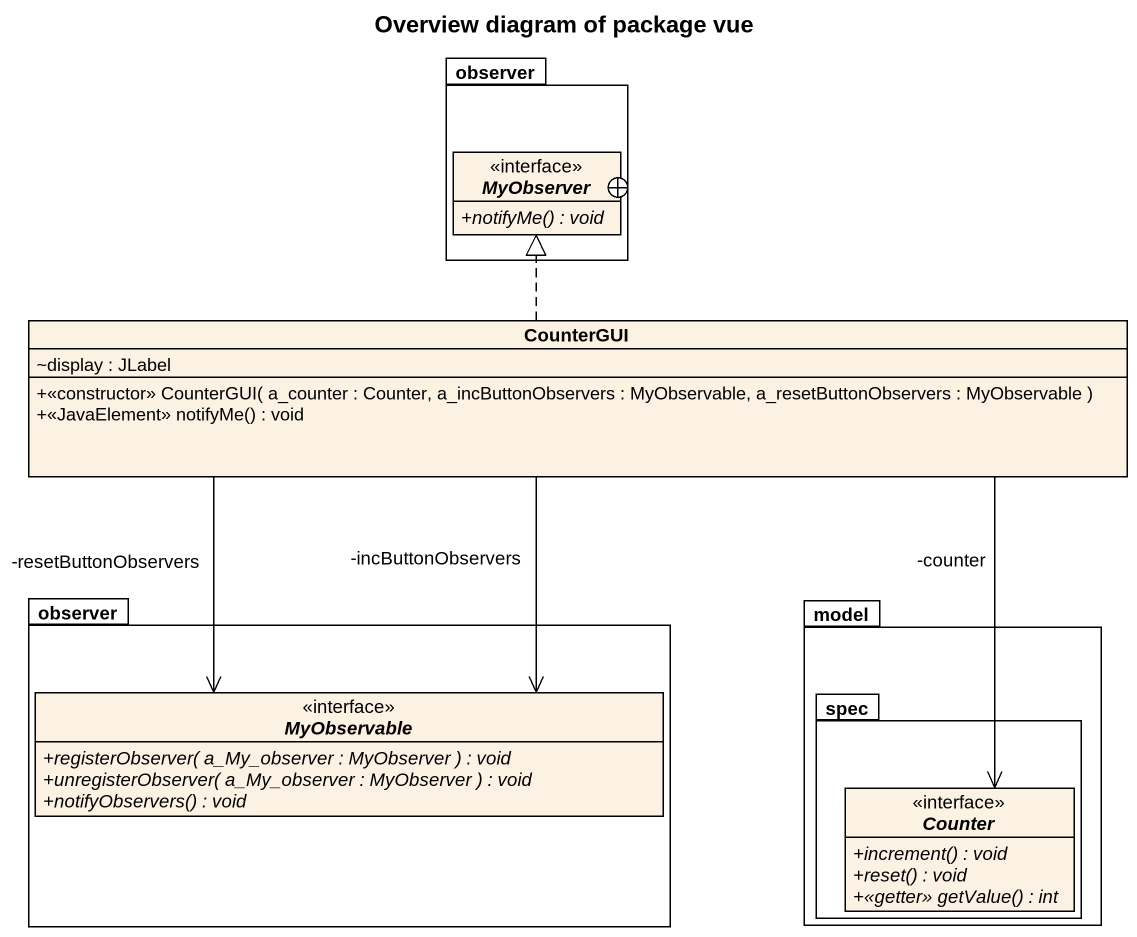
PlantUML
@startuml
title Overview diagram of package vue
hide circle
hide empty members
skinparam classAttributeIconSize 0
package observer {
  interface MyObserver {
    {abstract} +notifyMe() : void
  }
}
class CounterGUI {
  ~display : JLabel
  +<<constructor>> CounterGUI( a_counter : Counter, a_incButtonObservers : MyObservable, a_resetButtonObservers : MyObservable )
  +<<JavaElement>> notifyMe() : void
}
package "observer" as observer_2 {
  interface MyObservable {
    {abstract} +registerObserver( a_My_observer : MyObserver ) : void
    {abstract} +unregisterObserver( a_My_observer : MyObserver ) : void
    {abstract} +notifyObservers() : void
  }
}
package model {
  package spec {
    interface Counter {
      {abstract} +increment() : void
      {abstract} +reset() : void
      {abstract} +<<getter>> getValue() : int
    }
  }
}
MyObserver -up-+ observer
CounterGUI .up.|> MyObserver
MyObservable "-incButtonObservers" <-up- CounterGUI
MyObservable "-resetButtonObservers" <-up- CounterGUI
Counter "-counter" <-up- CounterGUI
@enduml
